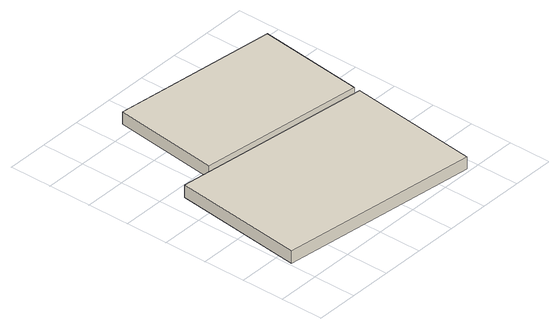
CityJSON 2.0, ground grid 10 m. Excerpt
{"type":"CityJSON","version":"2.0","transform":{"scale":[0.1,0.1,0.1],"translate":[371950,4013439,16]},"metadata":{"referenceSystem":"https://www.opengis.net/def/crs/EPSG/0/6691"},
"CityObjects":{
"building1":{"type":"Building","attributes":{"枝番":1,"利根川水系渡良瀬川洪水浸水想定区域（計画規模）.規模":"L1","利根川水系渡良瀬川洪水浸水想定区域（計画規模）.浸水ランク":"2","利根川水系渡良瀬川洪水浸水想定区域（計画規模）.浸水深":1.42,"利根川水系渡良瀬川洪水浸水想定区域（計画規模）.継続時間":15.6,"利根川水系渡良瀬川洪水浸水想定区域（想定最大規模）.規模":"L2","利根川水系渡良瀬川洪水浸水想定区域（想定最大規模）.浸水ランク":"2","利根川水系渡良瀬川洪水浸水想定区域（想定最大規模）.浸水深":2.18,"利根川水系渡良瀬川洪水浸水想定区域（想定最大規模）.継続時間":91,"利根川水系矢場川洪水浸水想定区域（想定最大規模）.規模":"L2","利根川水系矢場川洪水浸水想定区域（想定最大規模）.浸水ランク":"2","利根川水系矢場川洪水浸水想定区域（想定最大規模）.浸水深":0.9,"利根川水系矢場川洪水浸水想定区域（想定最大規模）.継続時間":13.1,"利根川水系多々良川洪水浸水想定区域（想定最大規模）.規模":"L2","利根川水系多々良川洪水浸水想定区域（想定最大規模）.浸水ランク":"2","利根川水系多々良川洪水浸水想定区域（想定最大規模）.浸水深":0.64,"利根川水系多々良川洪水浸水想定区域（想定最大規模）.継続時間":5.1,"利根川水系利根川洪水浸水想定区域（計画規模）.規模":"L1","利根川水系利根川洪水浸水想定区域（計画規模）.浸水ランク":"2","利根川水系利根川洪水浸水想定区域（計画規模）.浸水深":2.4,"利根川水系利根川洪水浸水想定区域（想定最大規模）.規模":"L2","利根川水系利根川洪水浸水想定区域（想定最大規模）.浸水ランク":"3","利根川水系利根川洪水浸水想定区域（想定最大規模）.浸水深":4.63,"BuildingDetails.prefecture":"10","BuildingDetails.city":"10207"},"geometry":[{"type":"Solid","lod":"1","boundaries":[[[[0,1,2,3]],[[2,4,5,3]],[[1,6,4,2]],[[0,7,6,1]],[[3,5,7,0]],[[4,6,7,5]]]]}]},
"building2":{"type":"Building","attributes":{"枝番":1,"利根川水系渡良瀬川洪水浸水想定区域（計画規模）.規模":"L1","利根川水系渡良瀬川洪水浸水想定区域（計画規模）.浸水ランク":"2","利根川水系渡良瀬川洪水浸水想定区域（計画規模）.浸水深":1.55,"利根川水系渡良瀬川洪水浸水想定区域（計画規模）.継続時間":10,"利根川水系渡良瀬川洪水浸水想定区域（想定最大規模）.規模":"L2","利根川水系渡良瀬川洪水浸水想定区域（想定最大規模）.浸水ランク":"2","利根川水系渡良瀬川洪水浸水想定区域（想定最大規模）.浸水深":2.27,"利根川水系渡良瀬川洪水浸水想定区域（想定最大規模）.継続時間":63.5,"利根川水系矢場川洪水浸水想定区域（想定最大規模）.規模":"L2","利根川水系矢場川洪水浸水想定区域（想定最大規模）.浸水ランク":"2","利根川水系矢場川洪水浸水想定区域（想定最大規模）.浸水深":1,"利根川水系矢場川洪水浸水想定区域（想定最大規模）.継続時間":7,"利根川水系多々良川洪水浸水想定区域（想定最大規模）.規模":"L2","利根川水系多々良川洪水浸水想定区域（想定最大規模）.浸水ランク":"2","利根川水系多々良川洪水浸水想定区域（想定最大規模）.浸水深":0.74,"利根川水系利根川洪水浸水想定区域（計画規模）.規模":"L1","利根川水系利根川洪水浸水想定区域（計画規模）.浸水ランク":"2","利根川水系利根川洪水浸水想定区域（計画規模）.浸水深":2.5,"利根川水系利根川洪水浸水想定区域（想定最大規模）.規模":"L2","利根川水系利根川洪水浸水想定区域（想定最大規模）.浸水ランク":"3","利根川水系利根川洪水浸水想定区域（想定最大規模）.浸水深":4.73,"BuildingDetails.prefecture":"10","BuildingDetails.city":"10207"},"geometry":[{"type":"Solid","lod":"1","boundaries":[[[[8,9,10,11]],[[10,12,13,11]],[[9,14,12,10]],[[8,15,14,9]],[[11,13,15,8]],[[12,14,15,13]]]]}]}
},
"vertices":[
[6,65,6],[43,373,6],[513,316,6],[476,8,6],[513,316,36],[476,8,36],[43,373,36],[6,65,36],
[124,378,6],[155,628,6],[544,581,6],[514,330,6],[544,581,36],[514,330,36],[155,628,36],[124,378,36]
]}
